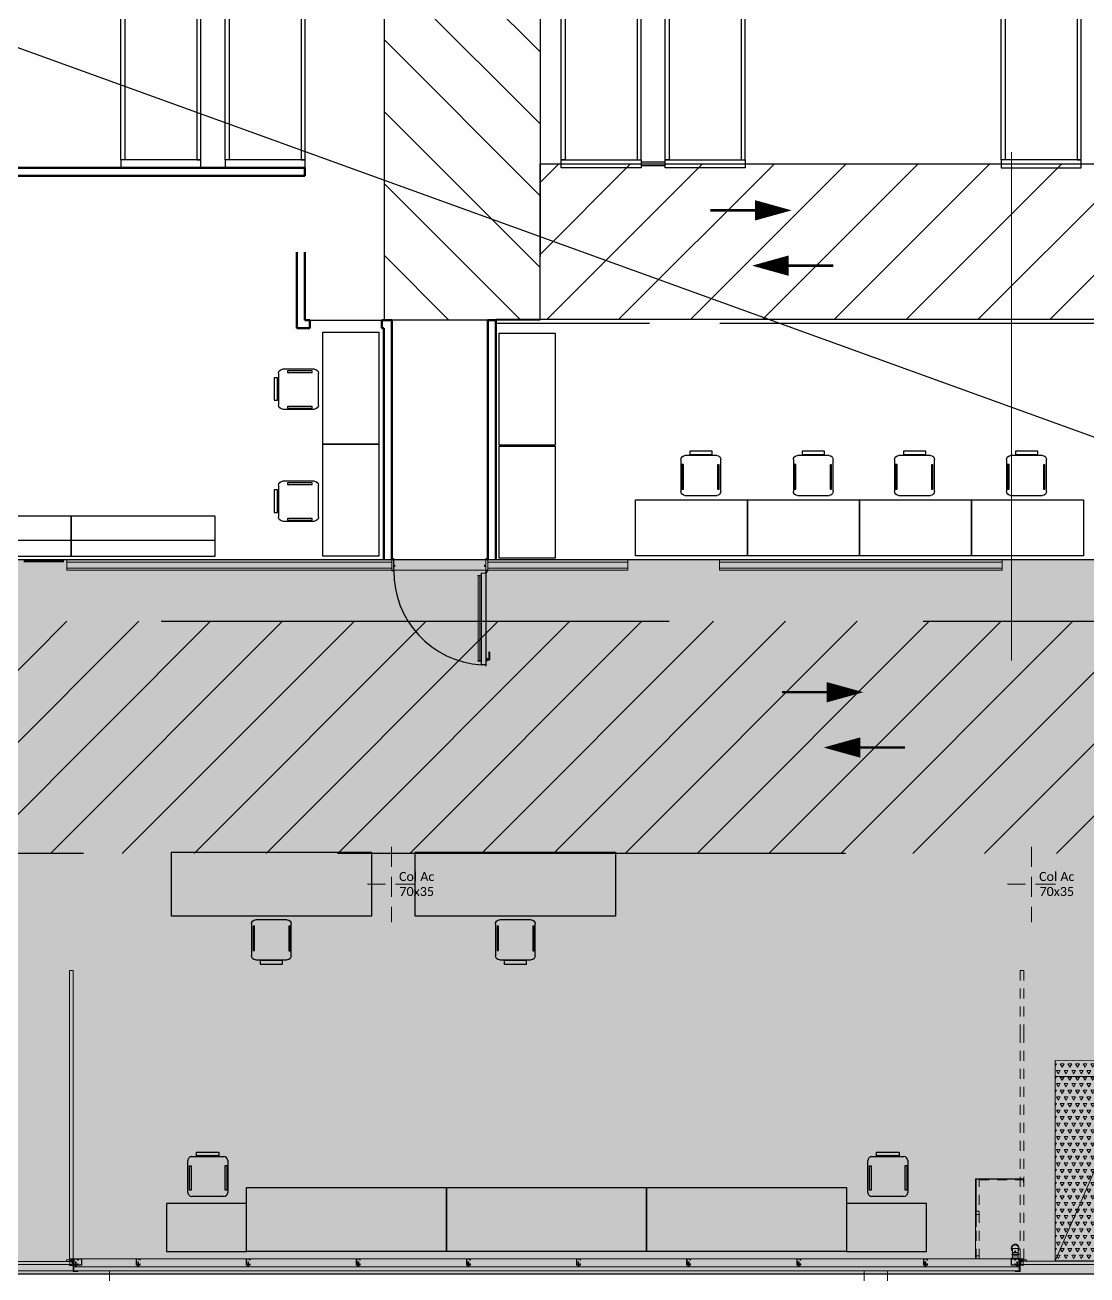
# Model space of a CAD drawing. Header units: millimetres. Extents: x 14 to 290, y 66 to 213.
# Drawn here: x 105.48 to 118.75, y 167.25 to 182.87 of the extents above; entities that cross this region are included whole.
import ezdxf

# ---------------------------------------------------------------- set-up
doc = ezdxf.new("R2010")
doc.units = ezdxf.units.MM
for name, pattern in [('HIDDEN', [9.525, 6.35, -3.175]), ('IRI-OCASA-Layout R 9$0$HIDDEN', [0.375, 0.25, -0.125]), ('OCASA_TODAS_r08$0$HIDDEN', [0.375, 0.25, -0.125]), ('OCS12A-GLC02A01-R02 (PB)$0$HIDDEN', [9.525, 6.35, -3.175])]:
    doc.linetypes.add(name, pattern=pattern)
for name, color, linetype in [('CARPINTERIA', 252, 'Continuous'), ('IRI-OCASA-Layout R 9$0$OCA_EST-BASTIDOR', 252, 'Continuous'), ('IRI-OCASA-Layout R 9$0$OCA_EST-LARGUERO', 252, 'Continuous'), ('IRI-OCASA-Layout R 9$0$OCA_EST-UB', 252, 'Continuous'), ('IRI-OCASA-Layout R 9$0$OCA_Mobiliario', 252, 'Continuous'), ('IRI-OCASA-Layout R 9$0$OCA_Racks', 252, 'Continuous'), ('IRI-OCASA-Layout R 9$0$OCA_Rejas', 252, 'IRI-OCASA-Layout R 9$0$HIDDEN')]:
    doc.layers.add(name, color=color, linetype=linetype)
for name, color, linetype, lineweight in [('Durlock', 252, 'Continuous', 50), ('IRI-OCASA-Layout R 9$0$CERRAMIENTO CHAPA', 252, 'Continuous', 9), ('OCASA_TODAS_r08$0$CARP-BARRIDO', 252, 'Continuous', 15), ('OCASA_TODAS_r08$0$CARP-HERRAJES', 252, 'Continuous', 15), ('OCASA_TODAS_r08$0$CARP-HOJA', 252, 'Continuous', 20), ('OCASA_TODAS_r08$0$CARP-MARCO', 252, 'Continuous', 20), ('OCASA_TODAS_r08$0$CARPINTERIA', 252, 'Continuous', 15), ('OCASA_TODAS_r08$0$CERRAMIENTO CHAPA', 252, 'Continuous', 20), ('OCASA_TODAS_r08$0$COLUMNAS ACERO', 252, 'Continuous', 20), ('OCASA_TODAS_r08$0$DESCRIP COLUMNAS', 252, 'Continuous', 20), ('OCASA_TODAS_r08$0$EJES COL FE', 252, 'Continuous', 20), ('OCASA_TODAS_r08$0$LINEA_DE_PROYECCION', 252, 'HIDDEN', 15), ('OCASA_TODAS_r08$0$MURO HOMIGON', 252, 'Continuous', 20), ('OCASA_TODAS_r08$0$PERFILES 80 X 50', 252, 'Continuous', 20), ('OCASA_TODAS_r08$0$TABIQUES PLACAS YESO', 251, 'Continuous', 20), ('OCASA_TODAS_r08$0$VEREDA', 251, 'Continuous', 15), ('OCASA_TODAS_r08$0$Vista 1', 251, 'Continuous', 15)]:
    doc.layers.add(name, color=color, linetype=linetype, lineweight=lineweight)
doc.styles.add('OCASA_TODAS_r08$0$Standard', font='txt')

# ---------------------------------------------------------------- blocks, each defined once
blk = doc.blocks.new('IRI-OCASA-Layout R 9$0$OCA_Est-Modulo Simpl')
at = {"layer": 'IRI-OCASA-Layout R 9$0$OCA_EST-BASTIDOR'}
for points in [[(-37.329308, -174.55488), (-37.329308, -174.65488), (-38.329308, -174.65488), (-38.329308, -174.55488)], [(-37.329308, -176.95488), (-37.329308, -177.05488), (-38.329308, -177.05488), (-38.329308, -176.95488)]]:
    blk.add_lwpolyline(points, close=True, dxfattribs=at)
at = {"layer": 'IRI-OCASA-Layout R 9$0$OCA_EST-LARGUERO'}
for points in [[(-38.279308, -174.65488), (-38.279308, -176.95488), (-38.329308, -176.95488), (-38.329308, -174.65488)], [(-37.379308, -174.65488), (-37.379308, -176.95488), (-37.329308, -176.95488), (-37.329308, -174.65488)]]:
    blk.add_lwpolyline(points, close=True, dxfattribs=at)
blk = doc.blocks.new('OCASA_TODAS_r08$0$porton_1')
at = {"layer": 'OCASA_TODAS_r08$0$Vista 1'}
h = blk.add_hatch(dxfattribs=at)
h.set_pattern_fill('TRIANG', color=256, scale=0.01, style=0)
h.paths.add_polyline_path([(3.173, 0.127), (3.173, 2.627), (2.173, 2.629)], flags=17)
h.paths.add_polyline_path([(3.173, 0.127), (2.173, 2.629), (1.173, 0.127)])
h.paths.add_polyline_path([(2.173, 2.629), (1.173, 2.631), (1.173, 0.127)])
for points in [[(0.177, 0.548), (0.177, 1.149), (0.777, 1.149)], [(0.777, 1.149), (0.777, 1.144), (0.182, 1.144), (0.182, 0.548), (0.177, 0.548), (0.177, 1.149)], [(0.177, 0.151), (0.177, 1.149)], [(0.777, 1.144), (0.777, 1.104)], [(4.169, 0.548), (4.169, 1.149), (3.569, 1.149)], [(3.569, 1.149), (3.569, 1.144), (4.164, 1.144), (4.164, 0.548), (4.169, 0.548), (4.169, 1.149)], [(3.569, 1.144), (3.569, 1.104)], [(4.169, 0.151), (4.169, 1.149)], [(0.722, 0.154), (0.622, 0.154), (0.622, 0.158), (0.722, 0.158), (0.722, 0.154)], [(0.672, 0.281), (0.636, 0.281), (0.636, 0.208)], [(0.636, 0.204), (0.636, 0.158)], [(0.672, 0.281), (0.707, 0.281), (0.707, 0.208)], [(0.707, 0.204), (0.707, 0.158)], [(0.732, 0.151), (0.732, 0.069), (0.778, 0.069)], [(0.742, 0.151), (0.732, 0.151)], [(0.742, 0.151), (0.752, 0.151), (0.752, 0.143), (0.742, 0.143)], [(0.742, 0.143), (0.742, 0.079), (0.778, 0.079)], [(0.773, 0.132), (0.755, 0.132)], [(0.773, 0.122), (0.755, 0.122)], [(0.773, 0.119), (0.773, 0.136), (0.815, 0.136), (0.815, 0.119)], [(0.773, 0.119), (3.573, 0.119), (3.573, 0.079), (0.773, 0.079), (0.773, 0.119)], [(0.778, 0.069), (0.778, 0.079)], [(3.573, 0.119), (3.573, 0.136), (3.53, 0.136), (3.53, 0.119)], [(3.573, 0.119), (3.573, 0.136), (3.53, 0.136), (3.53, 0.119)], [(3.614, 0.151), (3.614, 0.069), (3.567, 0.069)], [(3.614, 0.151), (3.614, 0.069), (3.567, 0.069)], [(3.604, 0.143), (3.604, 0.079), (3.567, 0.079)], [(3.604, 0.143), (3.604, 0.079), (3.567, 0.079)], [(3.567, 0.069), (3.567, 0.079)], [(3.567, 0.069), (3.567, 0.079)], [(3.573, 0.132), (3.591, 0.132)], [(3.573, 0.132), (3.591, 0.132)], [(3.573, 0.122), (3.591, 0.122)], [(3.573, 0.122), (3.591, 0.122)], [(3.604, 0.151), (3.594, 0.151), (3.594, 0.143), (3.604, 0.143)], [(3.604, 0.151), (3.594, 0.151), (3.594, 0.143), (3.604, 0.143)], [(3.604, 0.151), (3.614, 0.151)], [(3.604, 0.151), (3.614, 0.151)]]:
    blk.add_lwpolyline(points)
at = {"linetype": 'OCASA_TODAS_r08$0$HIDDEN', "ltscale": 0.5}
for points in [[(0.182, 0.151), (0.182, 1.144), (0.777, 1.144)], [(0.222, 0.151), (0.222, 1.139), (0.777, 1.139)], [(4.164, 0.151), (4.164, 1.144), (3.569, 1.144)], [(4.124, 0.151), (4.124, 1.139), (3.569, 1.139)], [(0.778, 0.136), (0.778, 0.151), (0.752, 0.151)], [(3.567, 0.136), (3.567, 0.151), (3.594, 0.151)]]:
    blk.add_lwpolyline(points, dxfattribs=at)
for points in [[(0.182, 0.744), (0.222, 0.744), (0.222, 0.704), (0.182, 0.704)], [(4.164, 0.744), (4.124, 0.744), (4.124, 0.704), (4.164, 0.704)], [(0.222, 0.151), (0.182, 0.151), (0.182, 0.186), (0.222, 0.186)], [(0.636, 0.281), (0.707, 0.281), (0.707, 0.23), (0.636, 0.23)], [(0.636, 0.158), (0.707, 0.158), (0.707, 0.186), (0.636, 0.186)], [(4.124, 0.151), (4.164, 0.151), (4.164, 0.186), (4.124, 0.186)], [(0.755, 0.111), (0.742, 0.111), (0.742, 0.143), (0.755, 0.143)], [(3.591, 0.111), (3.604, 0.111), (3.604, 0.143), (3.591, 0.143)], [(3.591, 0.111), (3.604, 0.111), (3.604, 0.143), (3.591, 0.143)]]:
    blk.add_lwpolyline(points, close=True)
at = {"elevation": 0}
blk.add_lwpolyline([(0.657, 0.329), (0.657, 0.334), (0.686, 0.334), (0.686, 0.329)], dxfattribs=at)
blk.add_lwpolyline([(0.631, 0.208), (0.723, 0.208), (0.723, 0.204), (0.631, 0.204)], close=True, dxfattribs=at)
blk.add_circle((0.672, 0.244, 0), 0.00521)
for radius, start, end in [(0.0497, 315.4493, 224.5507), (0.0447, 322.4022, 217.5978)]:
    blk.add_arc((0.672, 0.281), radius, start, end)
at = {"layer": 'OCASA_TODAS_r08$0$PERFILES 80 X 50'}
for points in [[(0.667, 0.135), (0.672, 0.135), (0.672, 0.151), (0.622, 0.151), (0.622, 0.071), (0.672, 0.071), (0.672, 0.087), (0.667, 0.087), (0.667, 0.076), (0.627, 0.076), (0.627, 0.146), (0.667, 0.146), (0.667, 0.135)], [(0.677, 0.135), (0.672, 0.135), (0.672, 0.151), (0.722, 0.151), (0.722, 0.071), (0.672, 0.071), (0.672, 0.087), (0.677, 0.087), (0.677, 0.076), (0.717, 0.076), (0.717, 0.146), (0.677, 0.146), (0.677, 0.135)], [(0.672, 0), (0.672, -0.01), (0.732, -0.01), (0.732, 0.151), (0.722, 0.151), (0.722, 0), (0.672, 0)], [(3.674, 0), (3.674, -0.01), (3.614, -0.01), (3.614, 0.151), (3.624, 0.151), (3.624, 0), (3.674, 0)], [(3.669, 0.135), (3.674, 0.135), (3.674, 0.151), (3.624, 0.151), (3.624, 0.071), (3.674, 0.071), (3.674, 0.087), (3.669, 0.087), (3.669, 0.076), (3.629, 0.076), (3.629, 0.146), (3.669, 0.146), (3.669, 0.135)], [(3.679, 0.135), (3.674, 0.135), (3.674, 0.151), (3.724, 0.151), (3.724, 0.071), (3.674, 0.071), (3.674, 0.087), (3.679, 0.087), (3.679, 0.076), (3.719, 0.076), (3.719, 0.146), (3.679, 0.146), (3.679, 0.135)]]:
    blk.add_lwpolyline(points, dxfattribs=at)
for points in [[(0.687, 0.055), (0.707, 0.055), (0.707, 0.05), (0.687, 0.05)], [(0.692, 0.112), (0.702, 0.112), (0.702, 0.055), (0.692, 0.055)], [(3.659, 0.055), (3.639, 0.055), (3.639, 0.05), (3.659, 0.05)], [(3.654, 0.112), (3.644, 0.112), (3.644, 0.055), (3.654, 0.055)]]:
    blk.add_lwpolyline(points, close=True, dxfattribs=at)
at = {"layer": 'OCASA_TODAS_r08$0$TABIQUES PLACAS YESO'}
for p, q in [((1.173, 0.127), (2.173, 2.427)), ((2.173, 2.427), (3.173, 0.127))]:
    blk.add_line(p, q, dxfattribs=at)
for points in [[(1.173, 2.427), (3.173, 2.427), (3.173, 0.127), (1.173, 0.127)], [(3.173, 0.127), (3.173, 2.427), (1.173, 2.427), (1.173, 0.127)]]:
    blk.add_lwpolyline(points, close=True, dxfattribs=at)
at = {"layer": 'OCASA_TODAS_r08$0$Vista 1', "linetype": 'OCASA_TODAS_r08$0$HIDDEN', "ltscale": 0.5}
for points in [[(0.778, 0.151), (0.778, 2.951), (0.778, 3.751), (0.732, 3.751)], [(0.732, 0.151), (0.732, 2.951), (0.732, 3.751), (0.778, 3.751)], [(3.567, 0.151), (3.567, 2.951), (3.567, 3.751), (3.614, 3.751)], [(3.614, 0.151), (3.614, 2.951), (3.614, 3.751), (3.567, 3.751)]]:
    blk.add_lwpolyline(points, dxfattribs=at)
at = {"layer": 'OCASA_TODAS_r08$0$Vista 1'}
for points in [[(3.173, 0.127), (3.173, 2.631), (1.173, 2.627)], [(1.173, 0.127), (1.173, 2.627)], [(3.173, 0.127), (3.173, 2.631)], [(3.173, 0.127), (3.173, 2.427), (1.173, 2.427)]]:
    blk.add_lwpolyline(points, dxfattribs=at)
blk.add_lwpolyline([(3.173, 2.631), (3.173, 2.427), (1.173, 2.427), (1.173, 2.627)], close=True, dxfattribs=at)
blk = doc.blocks.new('OCASA_TODAS_r08$0$COL ACERO 75 X 50')
at = {"layer": 'OCASA_TODAS_r08$0$EJES COL FE', "color": 252, "linetype": 'OCASA_TODAS_r08$0$HIDDEN'}
for p, q in [((104.763401, -684.220664, -0.572955), (104.763401, -683.620664, -0.572955)), ((105.229249, -683.920664, -0.572955), (104.288401, -683.920664, -0.572955))]:
    blk.add_line(p, q, dxfattribs=at)
at = {"layer": 'OCASA_TODAS_r08$0$DESCRIP COLUMNAS', "insert": (104.916559, -683.868448, -0.372955), "char_height": 0.1125, "attachment_point": 1, "rotation": 270, "style": 'OCASA_TODAS_r08$0$Standard'}
blk.add_mtext_dynamic_manual_height_columns('\\pxqc;{\\fCalibri Light|b0|i0|c0|p34;Col Ac \\P70x35}', width=0.737699, gutter_width=12.5, heights=[0], dxfattribs=at)
blk = doc.blocks.new('IRI-OCASA-Layout R 9$0$OCA_SILLA')
at = {"linetype": 'Continuous'}
for p, q in [((0.1049, 0.4983), (0.5023, 0.4983)), ((0.0549, 0.05), (0.0549, 0.4483)), ((0.5523, 0.4483), (0.5523, 0.05)), ((0.5023, 0), (0.1049, 0))]:
    blk.add_line(p, q, dxfattribs=at)
for points in [[(0.1654, 0.4663), (0.1654, 0.4876), (0.4749, 0.4876), (0.4749, 0.4663)], [(0, 0.1087), (0, 0.3889), (0.0427, 0.3889), (0.0427, 0.1087)], [(0.1681, 0.0207), (0.1681, 0.0394), (0.4749, 0.0394), (0.4749, 0.0207)]]:
    blk.add_lwpolyline(points, close=True, dxfattribs=at)
for centre, start, end in [((0.1049, 0.4483), 90, 180), ((0.5023, 0.4483), 0, 90), ((0.1049, 0.05), 180, 270), ((0.5023, 0.05), 270, 0)]:
    blk.add_arc(centre, 0.05, start, end, dxfattribs=at)
blk = doc.blocks.new('IRI-OCASA-Layout R 9$0$OCA_mesa 1x0.60')
at = {"color": 253}
blk.add_lwpolyline([(0, 1), (-0.6, 1), (-0.6, 0), (0, 0)], close=True, dxfattribs=at)
blk.add_blockref('IRI-OCASA-Layout R 9$0$OCA_SILLA', (-1.240741, 0.266987), dxfattribs=at)
blk = doc.blocks.new('IRI-OCASA-Layout R 9$0$OCA_mesa de trabajo')
at = {"color": 253}
blk.add_lwpolyline([(0, 2.5), (0.8, 2.5), (0.8, 0), (0, 0)], close=True, dxfattribs=at)
blk = doc.blocks.new('IRI-OCASA-Layout R 9$0$OCA_biblioteca')
for p, q in [((0.5, 1.8), (0, 1.8)), ((0, 1.8), (0, 0)), ((0.2, 1.8), (0.2, 0)), ((0.5, 0), (0.5, 1.8)), ((0, 0), (0.5, 0))]:
    blk.add_line(p, q)
blk = doc.blocks.new('IRI-OCASA-Layout R 9$0$OCA_Est-Modulo')
at = {"layer": 'IRI-OCASA-Layout R 9$0$OCA_EST-BASTIDOR'}
for points in [[(-42.829308, -169.940653), (-42.829308, -170.040653), (-43.829308, -170.040653), (-43.829308, -169.940653)], [(-41.529308, -169.940653), (-41.529308, -170.040653), (-42.529308, -170.040653), (-42.529308, -169.940653)], [(-42.829308, -172.340653), (-42.829308, -172.440653), (-43.829308, -172.440653), (-43.829308, -172.340653)], [(-41.529308, -172.340653), (-41.529308, -172.440653), (-42.529308, -172.440653), (-42.529308, -172.340653)]]:
    blk.add_lwpolyline(points, close=True, dxfattribs=at)
at = {"layer": 'IRI-OCASA-Layout R 9$0$OCA_EST-LARGUERO'}
for points in [[(-43.779308, -170.040653), (-43.779308, -172.340653), (-43.829308, -172.340653), (-43.829308, -170.040653)], [(-42.879308, -170.040653), (-42.879308, -172.340653), (-42.829308, -172.340653), (-42.829308, -170.040653)], [(-42.479308, -170.040653), (-42.479308, -172.340653), (-42.529308, -172.340653), (-42.529308, -170.040653)], [(-41.579308, -170.040653), (-41.579308, -172.340653), (-41.529308, -172.340653), (-41.529308, -170.040653)]]:
    blk.add_lwpolyline(points, close=True, dxfattribs=at)
at = {"layer": 'IRI-OCASA-Layout R 9$0$OCA_EST-UB'}
for points in [[(-42.529308, -170.010653), (-42.529308, -169.970653), (-42.829308, -169.970653), (-42.829308, -170.010653)], [(-42.529308, -172.410653), (-42.529308, -172.370653), (-42.829308, -172.370653), (-42.829308, -172.410653)]]:
    blk.add_lwpolyline(points, close=True, dxfattribs=at)
blk = doc.blocks.new('OCASA_TODAS_r08$0$SE 12')
at = {"layer": 'OCASA_TODAS_r08$0$CARP-BARRIDO', "lineweight": -3}
blk.add_arc((-38.41539, -19.636195), 1.16501, 179.476971, 266.48031, dxfattribs=at)
at = {"layer": 'OCASA_TODAS_r08$0$CARP-HERRAJES'}
for p, q in [((-38.486912, -19.685538), (-38.527067, -19.685538)), ((-38.527067, -19.690098), (-38.486912, -19.690098)), ((-38.525375, -19.690098), (-38.525375, -20.748793)), ((-38.505688, -20.748793), (-38.505688, -19.690098)), ((-38.486912, -20.748793), (-38.527067, -20.748793)), ((-38.527067, -20.753354), (-38.486912, -20.753354)), ((-38.417912, -20.717998), (-38.426912, -20.717998)), ((-38.426912, -20.752998), (-38.417912, -20.752998)), ((-38.414912, -20.749998), (-38.414912, -20.720998)), ((-38.414912, -20.728073), (-38.396912, -20.728073)), ((-38.414912, -20.742073), (-38.387912, -20.742073)), ((-38.391912, -20.723073), (-38.391912, -20.643073)), ((-38.388912, -20.640073), (-38.387912, -20.640073)), ((-38.377912, -20.732073), (-38.377912, -20.650073))]:
    blk.add_line(p, q, dxfattribs=at)
for centre, radius, start, end in [((-38.527067, -19.687818), 0.00228, 90, 270), ((-38.527067, -20.751073), 0.00228, 90, 270), ((-38.417912, -20.720998), 0.003, 0, 90), ((-38.417912, -20.749998), 0.003, 270, 0), ((-38.396912, -20.723073), 0.005, 270, 0), ((-38.388912, -20.643073), 0.003, 90, 180), ((-38.387912, -20.650073), 0.01, 0, 90), ((-38.387912, -20.732073), 0.01, 270, 0)]:
    blk.add_arc(centre, radius, start, end, dxfattribs=at)
at = {"layer": 'OCASA_TODAS_r08$0$CARP-HOJA'}
for p, q in [((-38.486912, -20.799008), (-38.486912, -19.654008)), ((-38.486912, -19.654008), (-38.431912, -19.654008)), ((-38.485712, -19.812314), (-38.485712, -19.655208)), ((-38.485712, -19.655208), (-38.430712, -19.655208)), ((-38.431912, -19.654008), (-38.431912, -19.641508)), ((-38.430712, -19.641508), (-38.430712, -19.655208)), ((-38.428112, -19.797314), (-38.428112, -19.641508)), ((-38.426912, -20.811508), (-38.426912, -19.641508)), ((-38.485712, -20.797808), (-38.485712, -19.812314)), ((-38.428112, -20.811508), (-38.428112, -19.797314)), ((-38.431912, -20.799008), (-38.486912, -20.799008)), ((-38.430712, -20.797808), (-38.485712, -20.797808)), ((-38.431912, -20.799008), (-38.431912, -20.811508)), ((-38.430712, -20.797808), (-38.430712, -20.811508))]:
    blk.add_line(p, q, dxfattribs=at)
for centre, radius, start, end in [((-38.429412, -19.641508), 0.0025, 0, 180), ((-38.429412, -19.641508), 0.0013, 0, 180), ((-38.429412, -20.811508), 0.0025, 180, 0), ((-38.429412, -20.811508), 0.0013, 180, 0)]:
    blk.add_arc(centre, radius, start, end, dxfattribs=at)
at = {"layer": 'OCASA_TODAS_r08$0$CARP-MARCO'}
for p, q in [((-39.580351, -19.47236), (-39.605351, -19.47236)), ((-39.605351, -19.47236), (-39.605351, -19.48736)), ((-39.605351, -19.47236), (-39.605351, -19.48896)), ((-39.603751, -19.48896), (-39.605351, -19.48896)), ((-39.581951, -19.47396), (-39.603751, -19.47396)), ((-39.603751, -19.47396), (-39.603751, -19.48736)), ((-39.603751, -19.47396), (-39.603751, -19.48896)), ((-39.581951, -19.55716), (-39.581951, -19.47396)), ((-39.580351, -19.55556), (-39.580351, -19.47236)), ((-38.430351, -19.55556), (-38.430351, -19.47236)), ((-38.430351, -19.47236), (-38.405351, -19.47236)), ((-38.428751, -19.55716), (-38.428751, -19.47396)), ((-38.428751, -19.47396), (-38.406951, -19.47396)), ((-38.406951, -19.47396), (-38.406951, -19.48736)), ((-38.406951, -19.47396), (-38.406951, -19.48896)), ((-38.406951, -19.48896), (-38.405351, -19.48896)), ((-38.405351, -19.47236), (-38.405351, -19.48736)), ((-38.405351, -19.47236), (-38.405351, -19.48896)), ((-39.605351, -19.62556), (-39.605351, -19.60896)), ((-39.603751, -19.60896), (-39.605351, -19.60896)), ((-39.605351, -19.62556), (-39.605351, -19.61056)), ((-39.605351, -19.62556), (-39.580351, -19.62556)), ((-39.603751, -19.62396), (-39.603751, -19.60896)), ((-39.603751, -19.62396), (-39.603751, -19.61056)), ((-39.603751, -19.62396), (-39.581951, -19.62396)), ((-39.566951, -19.55716), (-39.581951, -19.55716)), ((-39.581951, -19.62396), (-39.581951, -19.56896)), ((-39.581951, -19.56896), (-39.566951, -19.56896)), ((-39.565351, -19.55556), (-39.580351, -19.55556)), ((-39.580351, -19.62556), (-39.580351, -19.57056)), ((-39.580351, -19.57056), (-39.565351, -19.57056)), ((-39.566951, -19.56896), (-39.566951, -19.55716)), ((-39.565351, -19.57056), (-39.565351, -19.55556)), ((-38.445351, -19.57056), (-38.445351, -19.55556)), ((-38.445351, -19.55556), (-38.430351, -19.55556)), ((-38.430351, -19.57056), (-38.445351, -19.57056)), ((-38.443751, -19.56896), (-38.443751, -19.55716)), ((-38.443751, -19.55716), (-38.428751, -19.55716)), ((-38.428751, -19.56896), (-38.443751, -19.56896)), ((-38.430351, -19.62556), (-38.430351, -19.57056)), ((-38.405351, -19.62556), (-38.430351, -19.62556)), ((-38.428751, -19.62396), (-38.428751, -19.56896)), ((-38.406951, -19.62396), (-38.428751, -19.62396)), ((-38.417071, -19.643831), (-38.426912, -19.652463)), ((-38.420656, -19.644065), (-38.426912, -19.649632)), ((-38.415351, -19.632235), (-38.415351, -19.62556)), ((-38.415351, -19.633663), (-38.415351, -19.62556)), ((-38.413351, -19.637069), (-38.413351, -19.62556)), ((-38.406951, -19.62396), (-38.406951, -19.60896)), ((-38.406951, -19.60896), (-38.405351, -19.60896)), ((-38.406951, -19.62396), (-38.406951, -19.61056)), ((-38.405351, -19.62556), (-38.405351, -19.60896)), ((-38.405351, -19.62556), (-38.405351, -19.61056))]:
    blk.add_line(p, q, dxfattribs=at)
blk.add_circle((-38.419237, -19.638235), 0.006, dxfattribs=at)

msp = doc.modelspace()

# ---------------------------------------------------------------- hatches: boundary and pattern name
at = {"linetype": 'HIDDEN'}
h = msp.add_hatch(dxfattribs=at)
h.set_pattern_fill('LINE', color=251, scale=0.2, angle=135)
h.set_pattern_definition([(135, (236.05835, 105.9824), (-0.4490128, -0.4490128), [])])
h.paths.add_polyline_path([(109.971, 179.179), (109.971, 195.848), (111.917, 195.848), (111.917, 179.179)])
at = {"true_color": 0xff38ff}
h = msp.add_hatch(color=6, dxfattribs=at)
h.dxf.hatch_style = 1
h.paths.add_polyline_path([(32.979, 168.621), (32.979, 163.898), (30.428, 163.898), (30.328, 163.898), (30.417, 149.692), (31.572, 149.692), (31.572, 149.692), (31.583, 144.001), (82.186, 144.001), (82.186, 148.079), (89.394, 148.091), (89.394, 167.26), (133.706, 167.26), (133.706, 176.182), (78.008, 176.182), (78.008, 171.449), (62.058, 171.472), (62.058, 168.253), (53.928, 168.253), (53.928, 171.452), (48.355, 171.452), (48.355, 169.7), (46.328, 169.7), (46.328, 168.621)])
at = {"linetype": 'HIDDEN'}
h = msp.add_hatch(dxfattribs=at)
h.set_pattern_fill('LINE', color=251, scale=0.2, angle=45)
h.set_pattern_definition([(45, (70.09296, 48.8034), (-0.4490128, 0.4490128), [])])
h.paths.add_polyline_path([(78.606, 175.415), (125.26, 175.415), (125.26, 172.515), (78.606, 172.515)])
at = {"layer": 'IRI-OCASA-Layout R 9$0$OCA_Mobiliario'}
h = msp.add_hatch(dxfattribs=at)
h.set_pattern_fill('LINE', color=256, scale=0.2, angle=225)
h.set_pattern_definition([(225, (207.55557, 305.273), (0.4490128, -0.4490128), [])])
h.paths.add_polyline_path([(131.593, 179.186), (111.917, 179.186), (111.917, 181.132), (131.593, 181.132)])

# ---------------------------------------------------------------- linework, layer by layer
at = {"color": 251, "linetype": 'HIDDEN', "elevation": 0}
for points in [[(109.971, 179.179), (109.971, 195.848), (111.917, 195.848), (111.917, 179.179)], [(78.606, 175.415), (125.26, 175.415), (125.26, 172.515), (78.606, 172.515)]]:
    msp.add_lwpolyline(points, close=True, dxfattribs=at)
at = {"color": 251, "linetype": 'HIDDEN', "const_width": 0.03, "elevation": 0}
for points in [[(114.046, 180.55), (114.602, 180.55)], [(115.026, 179.859), (115.581, 179.859)], [(114.943, 174.529), (115.498, 174.529)], [(115.922, 173.838), (116.477, 173.838)]]:
    msp.add_lwpolyline(points, dxfattribs=at)
at = {"color": 251, "linetype": 'HIDDEN', "elevation": 0}
for points in [[(115.062, 180.55, 0, 0.25, 0), (114.612, 180.55, 0.25, 0.25, 0), (114.602, 180.55, 0.1, 0.1, 0), (114.602, 180.55, 0.1, 0.1, 0)], [(114.566, 179.859, 0, 0.25, 0), (115.016, 179.859, 0.25, 0.25, 0), (115.026, 179.859, 0.1, 0.1, 0), (115.026, 179.859, 0.1, 0.1, 0)], [(115.958, 174.529, 0, 0.25, 0), (115.508, 174.529, 0.25, 0.25, 0), (115.498, 174.529, 0.1, 0.1, 0), (115.498, 174.529, 0.1, 0.1, 0)], [(115.462, 173.838, 0, 0.25, 0), (115.912, 173.838, 0.25, 0.25, 0), (115.922, 173.838, 0.1, 0.1, 0), (115.922, 173.838, 0.1, 0.1, 0)]]:
    msp.add_lwpolyline(points, format="xyseb", dxfattribs=at)
at = {"layer": 'CARPINTERIA', "color": 251}
msp.add_line((109.039, 179.179, 0), (109.939, 179.179, 0), dxfattribs=at)
at = {"layer": 'Defpoints', "color": 6}
msp.add_lwpolyline([(89.394, 167.26), (133.706, 167.26), (133.706, 176.182), (78.008, 176.182)], dxfattribs=at)
at = {"layer": 'Durlock'}
for p, q in [((108.979, 181.082, 0), (102.305, 181.082, 0)), ((108.979, 181.082, 0), (108.979, 180.982, 0)), ((108.979, 180.982, 0), (102.405, 180.982, 0)), ((108.879, 180.027, 0), (108.879, 179.079, 0)), ((108.979, 180.027, 0), (108.979, 179.179, 0)), ((109.039, 179.079, 0), (109.039, 179.179, 0)), ((109.939, 179.079, 0), (109.939, 179.179, 0)), ((109.939, 179.079, 0), (109.939, 179.179, 0)), ((110.063, 179.179, 0), (110.063, 176.182, 0)), ((109.963, 179.079, 0), (109.963, 176.182, 0))]:
    msp.add_line(p, q, dxfattribs=at)
at = {"layer": 'Durlock', "elevation": 0}
for points in [[(108.979, 179.179), (109.039, 179.179)], [(109.939, 179.179), (110.063, 179.179)], [(111.263, 179.179), (111.263, 176.18)], [(111.263, 179.179), (111.363, 179.179), (111.363, 176.182)], [(108.879, 179.079), (109.039, 179.079)], [(109.939, 179.079), (109.963, 179.079)], [(105.963, 176.167), (105.465, 176.166)]]:
    msp.add_lwpolyline(points, dxfattribs=at)
at = {"layer": 'IRI-OCASA-Layout R 9$0$CERRAMIENTO CHAPA'}
for p, q in [((110.063, 176.182, 0), (80.256, 176.182, 0)), ((106.003, 176.182, 0), (106.003, 176.054, 0)), ((110.063, 176.155, 0), (106.003, 176.155, 0)), ((110.063, 176.081, 0), (106.003, 176.081, 0)), ((110.063, 176.081, 0), (106.003, 176.081, 0)), ((110.063, 176.054, 0), (106.003, 176.054, 0)), ((110.063, 176.054, 0), (106.003, 176.054, 0)), ((110.063, 176.182, 0), (110.063, 176.054, 0)), ((113.016, 176.182, 0), (111.263, 176.182, 0)), ((111.263, 176.18, 0), (111.263, 176.054, 0)), ((113.016, 176.155, 0), (111.263, 176.155, 0)), ((113.016, 176.081, 0), (111.263, 176.081, 0)), ((113.016, 176.081, 0), (111.263, 176.081, 0)), ((113.016, 176.054, 0), (111.263, 176.054, 0)), ((113.016, 176.054, 0), (111.263, 176.054, 0)), ((113.016, 176.054, 0), (113.016, 176.182, 0)), ((117.693, 176.182, 0), (114.161, 176.182, 0)), ((114.161, 176.182, 0), (114.161, 176.054, 0)), ((117.693, 176.155, 0), (114.161, 176.155, 0)), ((117.693, 176.081, 0), (114.161, 176.081, 0)), ((117.693, 176.054, 0), (114.161, 176.054, 0)), ((117.465, 176.081, 0), (114.389, 176.081, 0)), ((117.693, 176.182, 0), (117.693, 176.054, 0))]:
    msp.add_line(p, q, dxfattribs=at)
at = {"layer": 'IRI-OCASA-Layout R 9$0$CERRAMIENTO CHAPA', "linetype": 'OCS12A-GLC02A01-R02 (PB)$0$HIDDEN'}
for p, q in [((110.063, 176.182, 0), (111.263, 176.182, 0)), ((110.063, 176.054, 0), (111.263, 176.054, 0))]:
    msp.add_line(p, q, dxfattribs=at)
at = {"layer": 'IRI-OCASA-Layout R 9$0$OCA_Mobiliario'}
for p, q in [((30.308, 209.73), (133.795, 172.311)), ((120.716, 179.185, 0), (114.188, 179.185, 0)), ((120.716, 179.135, 0), (114.163, 179.135, 0))]:
    msp.add_line(p, q, dxfattribs=at)
at = {"layer": 'IRI-OCASA-Layout R 9$0$OCA_Mobiliario', "elevation": 0}
for points in [[(131.593, 179.186), (111.917, 179.186), (111.917, 181.132), (131.593, 181.132)], [(112.105, 177.615), (111.405, 177.615), (111.405, 179.015), (112.105, 179.015)], [(112.105, 176.205), (111.405, 176.205), (111.405, 177.605), (112.105, 177.605)]]:
    msp.add_lwpolyline(points, close=True, dxfattribs=at)
at = {"layer": 'IRI-OCASA-Layout R 9$0$OCA_Mobiliario', "color": 253, "elevation": 0}
for points in [[(109.2, 179.027), (109.9, 179.027), (109.9, 177.627), (109.2, 177.627)], [(109.2, 177.627), (109.9, 177.627), (109.9, 176.227), (109.2, 176.227)], [(114.509, 176.934), (114.509, 176.234), (113.109, 176.234), (113.109, 176.934)], [(115.909, 176.934), (115.909, 176.234), (114.509, 176.234), (114.509, 176.934)], [(117.309, 176.934), (117.309, 176.234), (115.909, 176.234), (115.909, 176.934)], [(118.709, 176.934), (118.709, 176.234), (117.309, 176.234), (117.309, 176.934)]]:
    msp.add_lwpolyline(points, close=True, dxfattribs=at)
at = {"layer": 'IRI-OCASA-Layout R 9$0$OCA_Rejas', "ltscale": 8}
for p, q in [((113.258, 179.185, 0), (111.363, 179.185, 0)), ((113.283, 179.135, 0), (111.363, 179.135, 0))]:
    msp.add_line(p, q, dxfattribs=at)
at = {"layer": 'OCASA_TODAS_r08$0$CARPINTERIA'}
msp.add_line((102.599, 167.298), (106.081, 167.299), dxfattribs=at)
for points in [[(106.034, 167.45), (106.034, 170.25), (106.034, 171.05), (106.081, 171.05)], [(106.081, 167.45), (106.081, 170.25), (106.081, 171.05), (106.034, 171.05)], [(106.081, 167.45), (106.081, 167.367), (106.034, 167.367)], [(106.081, 167.45), (106.081, 167.367), (106.034, 167.367)], [(106.034, 167.435), (106.034, 167.45), (106.061, 167.45)], [(106.071, 167.442), (106.071, 167.377), (106.034, 167.377)], [(106.071, 167.442), (106.071, 167.377), (106.034, 167.377)], [(106.071, 167.45), (106.061, 167.45), (106.061, 167.442), (106.071, 167.442)], [(106.071, 167.45), (106.061, 167.45), (106.061, 167.442), (106.071, 167.442)], [(106.071, 167.45), (106.081, 167.45)], [(106.071, 167.45), (106.081, 167.45)], [(102.64, 167.417), (106.04, 167.417), (106.04, 167.377), (102.64, 167.377), (102.64, 167.417)], [(106.04, 167.417), (106.04, 167.435), (105.997, 167.435), (105.997, 167.417)], [(106.04, 167.417), (106.04, 167.435), (105.997, 167.435), (105.997, 167.417)], [(106.034, 167.367), (106.034, 167.377)], [(106.034, 167.367), (106.034, 167.377)], [(106.04, 167.431), (106.058, 167.431)], [(106.04, 167.431), (106.058, 167.431)], [(106.04, 167.421), (106.058, 167.421)], [(106.04, 167.421), (106.058, 167.421)]]:
    msp.add_lwpolyline(points, dxfattribs=at)
msp.add_lwpolyline([(106.058, 167.41), (106.071, 167.41), (106.071, 167.442), (106.058, 167.442)], close=True, dxfattribs=at)
msp.add_lwpolyline([(106.058, 167.41), (106.071, 167.41), (106.071, 167.442), (106.058, 167.442)], close=True, dxfattribs=at)
at = {"layer": 'OCASA_TODAS_r08$0$CERRAMIENTO CHAPA'}
msp.add_line((117.855, 167.299), (106.091, 167.299), dxfattribs=at)
msp.add_lwpolyline([(106.091, 167.45), (117.905, 167.45), (117.905, 167.349), (106.091, 167.349)], close=True, dxfattribs=at)
at = {"layer": 'OCASA_TODAS_r08$0$LINEA_DE_PROYECCION'}
msp.add_line((117.809, 209.852), (117.809, 171.754), dxfattribs=at)
at = {"layer": 'OCASA_TODAS_r08$0$MURO HOMIGON'}
msp.add_line((106.535, 167.299), (115.968, 167.299), dxfattribs=at)
for points in [[(106.535, 167.45), (115.968, 167.45)], [(115.968, 167.45), (106.535, 167.45)], [(115.968, 167.299), (115.968, 167.08), (106.535, 167.08), (106.535, 167.299)]]:
    msp.add_lwpolyline(points, dxfattribs=at)
at = {"layer": 'OCASA_TODAS_r08$0$PERFILES 80 X 50'}
for points in [[(106.141, 167.299), (106.141, 167.289), (106.081, 167.289), (106.081, 167.45), (106.091, 167.45), (106.091, 167.299), (106.141, 167.299)], [(106.136, 167.434), (106.141, 167.434), (106.141, 167.45), (106.091, 167.45), (106.091, 167.37), (106.141, 167.37), (106.141, 167.386), (106.136, 167.386), (106.136, 167.375), (106.096, 167.375), (106.096, 167.445), (106.136, 167.445), (106.136, 167.434)], [(106.136, 167.434), (106.141, 167.434), (106.141, 167.45), (106.091, 167.45), (106.091, 167.37), (106.141, 167.37), (106.141, 167.386), (106.136, 167.386), (106.136, 167.375), (106.096, 167.375), (106.096, 167.445), (106.136, 167.445), (106.136, 167.434)], [(106.146, 167.434), (106.141, 167.434), (106.141, 167.45), (106.191, 167.45), (106.191, 167.37), (106.141, 167.37), (106.141, 167.386), (106.146, 167.386), (106.146, 167.375), (106.186, 167.375), (106.186, 167.445), (106.146, 167.445), (106.146, 167.434)], [(106.146, 167.434), (106.141, 167.434), (106.141, 167.45), (106.191, 167.45), (106.191, 167.37), (106.141, 167.37), (106.141, 167.386), (106.146, 167.386), (106.146, 167.375), (106.186, 167.375), (106.186, 167.445), (106.146, 167.445), (106.146, 167.434)], [(106.913, 167.434), (106.918, 167.434), (106.918, 167.45), (106.868, 167.45), (106.868, 167.37), (106.918, 167.37), (106.918, 167.386), (106.913, 167.386), (106.913, 167.375), (106.873, 167.375), (106.873, 167.445), (106.913, 167.445), (106.913, 167.434)], [(108.289, 167.434), (108.294, 167.434), (108.294, 167.45), (108.244, 167.45), (108.244, 167.37), (108.294, 167.37), (108.294, 167.386), (108.289, 167.386), (108.289, 167.375), (108.249, 167.375), (108.249, 167.445), (108.289, 167.445), (108.289, 167.434)], [(109.665, 167.434), (109.67, 167.434), (109.67, 167.45), (109.62, 167.45), (109.62, 167.37), (109.67, 167.37), (109.67, 167.386), (109.665, 167.386), (109.665, 167.375), (109.625, 167.375), (109.625, 167.445), (109.665, 167.445), (109.665, 167.434)], [(111.041, 167.434), (111.046, 167.434), (111.046, 167.45), (110.996, 167.45), (110.996, 167.37), (111.046, 167.37), (111.046, 167.386), (111.041, 167.386), (111.041, 167.375), (111.001, 167.375), (111.001, 167.445), (111.041, 167.445), (111.041, 167.434)], [(112.418, 167.434), (112.423, 167.434), (112.423, 167.45), (112.373, 167.45), (112.373, 167.37), (112.423, 167.37), (112.423, 167.386), (112.418, 167.386), (112.418, 167.375), (112.378, 167.375), (112.378, 167.445), (112.418, 167.445), (112.418, 167.434)], [(113.794, 167.434), (113.799, 167.434), (113.799, 167.45), (113.749, 167.45), (113.749, 167.37), (113.799, 167.37), (113.799, 167.386), (113.794, 167.386), (113.794, 167.375), (113.754, 167.375), (113.754, 167.445), (113.794, 167.445), (113.794, 167.434)], [(115.17, 167.434), (115.175, 167.434), (115.175, 167.45), (115.125, 167.45), (115.125, 167.37), (115.175, 167.37), (115.175, 167.386), (115.17, 167.386), (115.17, 167.375), (115.13, 167.375), (115.13, 167.445), (115.17, 167.445), (115.17, 167.434)], [(116.753, 167.434), (116.758, 167.434), (116.758, 167.45), (116.708, 167.45), (116.708, 167.37), (116.758, 167.37), (116.758, 167.386), (116.753, 167.386), (116.753, 167.375), (116.713, 167.375), (116.713, 167.445), (116.753, 167.445), (116.753, 167.434)]]:
    msp.add_lwpolyline(points, dxfattribs=at)
for points in [[(106.106, 167.354), (106.126, 167.354), (106.126, 167.349), (106.106, 167.349)], [(106.106, 167.354), (106.126, 167.354), (106.126, 167.349), (106.106, 167.349)], [(106.111, 167.411), (106.121, 167.411), (106.121, 167.354), (106.111, 167.354)], [(106.111, 167.411), (106.121, 167.411), (106.121, 167.354), (106.111, 167.354)], [(106.883, 167.354), (106.903, 167.354), (106.903, 167.349), (106.883, 167.349)], [(106.888, 167.411), (106.898, 167.411), (106.898, 167.354), (106.888, 167.354)], [(108.259, 167.354), (108.279, 167.354), (108.279, 167.349), (108.259, 167.349)], [(108.264, 167.411), (108.274, 167.411), (108.274, 167.354), (108.264, 167.354)], [(109.635, 167.354), (109.655, 167.354), (109.655, 167.349), (109.635, 167.349)], [(109.64, 167.411), (109.65, 167.411), (109.65, 167.354), (109.64, 167.354)], [(111.011, 167.354), (111.031, 167.354), (111.031, 167.349), (111.011, 167.349)], [(111.016, 167.411), (111.026, 167.411), (111.026, 167.354), (111.016, 167.354)], [(112.388, 167.354), (112.408, 167.354), (112.408, 167.349), (112.388, 167.349)], [(112.393, 167.411), (112.403, 167.411), (112.403, 167.354), (112.393, 167.354)], [(113.764, 167.354), (113.784, 167.354), (113.784, 167.349), (113.764, 167.349)], [(113.769, 167.411), (113.779, 167.411), (113.779, 167.354), (113.769, 167.354)], [(115.14, 167.354), (115.16, 167.354), (115.16, 167.349), (115.14, 167.349)], [(115.145, 167.411), (115.155, 167.411), (115.155, 167.354), (115.145, 167.354)], [(116.723, 167.354), (116.743, 167.354), (116.743, 167.349), (116.723, 167.349)], [(116.728, 167.411), (116.738, 167.411), (116.738, 167.354), (116.728, 167.354)]]:
    msp.add_lwpolyline(points, close=True, dxfattribs=at)
at = {"layer": 'OCASA_TODAS_r08$0$VEREDA'}
msp.add_line((116.261, 153.967), (116.261, 167.299), dxfattribs=at)

# ---------------------------------------------------------------- block references
at = {"layer": 'IRI-OCASA-Layout R 9$0$OCA_Mobiliario', "xscale": -1}
for p, rotation in [((108.594, 178.565, 0), 180), ((114.176, 177.54, 0), 90), ((115.581, 177.54, 0), 90), ((116.847, 177.54, 0), 90), ((118.247, 177.54, 0), 90), ((108.594, 177.165, 0), 180)]:
    msp.add_blockref('IRI-OCASA-Layout R 9$0$OCA_SILLA', p, dxfattribs=dict(at, rotation=rotation))
at = {"layer": 'IRI-OCASA-Layout R 9$0$OCA_Mobiliario'}
for name, p, rotation in [('IRI-OCASA-Layout R 9$0$OCA_biblioteca', (106.056, 176.229, 0), 90), ('IRI-OCASA-Layout R 9$0$OCA_biblioteca', (107.856, 176.229, 0), 90), ('IRI-OCASA-Layout R 9$0$OCA_mesa de trabajo', (107.309, 172.529, 0), 270), ('IRI-OCASA-Layout R 9$0$OCA_mesa de trabajo', (110.358, 172.529, 0), 270), ('IRI-OCASA-Layout R 9$0$OCA_mesa 1x0.60', (107.248, 167.54, 0), 270), ('IRI-OCASA-Layout R 9$0$OCA_mesa 1x0.60', (115.748, 167.54, 0), 270), ('IRI-OCASA-Layout R 9$0$OCA_mesa de trabajo', (108.248, 168.34, 0), 270), ('IRI-OCASA-Layout R 9$0$OCA_mesa de trabajo', (110.748, 168.34, 0), 270), ('IRI-OCASA-Layout R 9$0$OCA_mesa de trabajo', (113.248, 168.34, 0), 270)]:
    msp.add_blockref(name, p, dxfattribs=dict(at, rotation=rotation))
at = {"layer": 'IRI-OCASA-Layout R 9$0$OCA_Mobiliario', "extrusion": (0, 0, -1), "zscale": -1, "rotation": 90}
for p in [(-108.309, 171.132, 0), (-111.359, 171.132, 0)]:
    msp.add_blockref('IRI-OCASA-Layout R 9$0$OCA_SILLA', p, dxfattribs=at)
at = {"layer": 'IRI-OCASA-Layout R 9$0$OCA_Racks', "xscale": -1}
for p in [(69.35, 358.137, 0), (70.65, 358.137, 0), (80.352, 358.137, 0)]:
    msp.add_blockref('IRI-OCASA-Layout R 9$0$OCA_Est-Modulo Simpl', p, dxfattribs=at)
at = {"layer": 'IRI-OCASA-Layout R 9$0$OCA_Racks'}
msp.add_blockref('IRI-OCASA-Layout R 9$0$OCA_Est-Modulo', (156.009, 353.522, 0), dxfattribs=at)
at = {"layer": 'OCASA_TODAS_r08$0$CARPINTERIA'}
for name, p in [('OCASA_TODAS_r08$0$SE 12', (149.669, 195.672, 0)), ('OCASA_TODAS_r08$0$porton_1', (117.184, 167.299))]:
    msp.add_blockref(name, p, dxfattribs=at)
at = {"layer": 'OCASA_TODAS_r08$0$COLUMNAS ACERO', "rotation": 90}
for p in [(-573.862, 67.366, 0.573), (-565.862, 67.366, 0.573)]:
    msp.add_blockref('OCASA_TODAS_r08$0$COL ACERO 75 X 50', p, dxfattribs=at)

doc.saveas('drawing.dxf')
